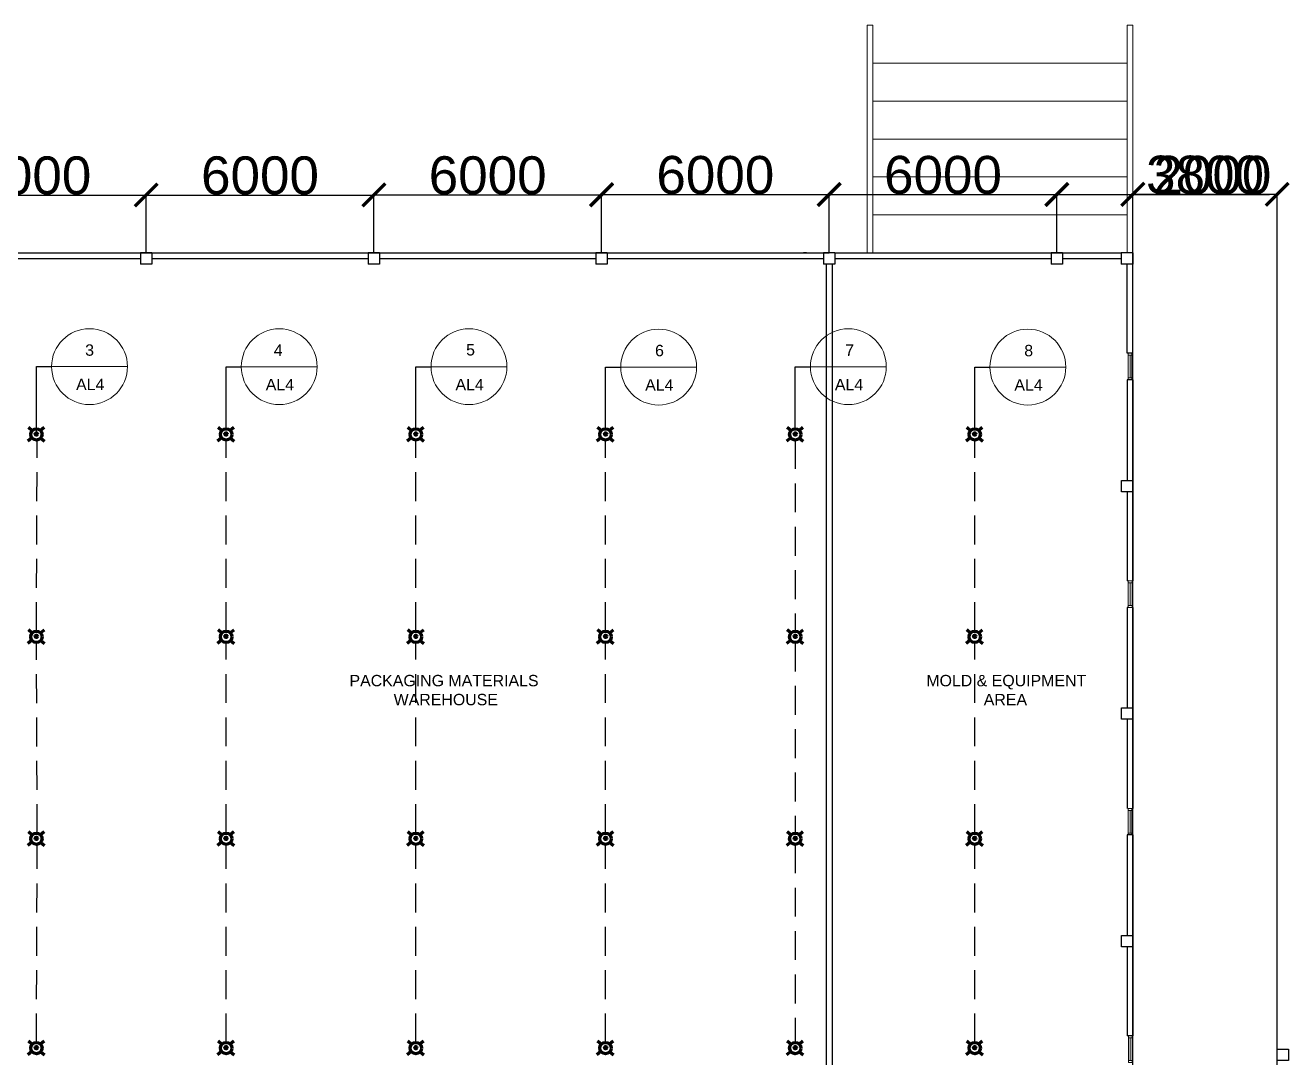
# Model space of a CAD drawing. Header units: millimetres. Extents: x 3339 to 2017737, y 4955 to 2748989.
# Drawn here: x 1303939 to 1337263, y 1562428 to 1589651 of the extents above; entities that cross this region are included whole.
import ezdxf

# ---------------------------------------------------------------- set-up
doc = ezdxf.new("R2010")
doc.units = ezdxf.units.MM
doc.header["$LTSCALE"] = 30
doc.linetypes.add('DASHEDX2', pattern=[38.1, 25.4, -12.7])
for name, color, linetype, lineweight in [('A-GLAZ', 151, 'Continuous', 13), ('LIGHTING LAYOUT', 8, 'Continuous', 30), ('LL BLK', 250, 'Continuous', 211), ('LL BLK 2', 1, 'Continuous', 30), ('LL LINE', 1, 'DASHEDX2', 30), ('PANNEL', 255, 'Continuous', 5), ('STAIR', 1, 'Continuous', 5)]:
    doc.layers.add(name, color=color, linetype=linetype, lineweight=lineweight)
doc.layers.add('POSTE', color=50, linetype='Continuous')
doc.styles.get("Standard").update_dxf_attribs({"font": 'arial.ttf'})
doc.dimstyles.new('ISO-25', dxfattribs={"dimtxt": 1000, "dimasz": 600, "dimexe": 1.25, "dimexo": 0.625, "dimtad": 1, "dimtxsty": 'Standard', "dimblk": 'ARCHTICK', "dimcen": 2.5, "dimclrd": 4, "dimadec": 0, "dimazin": 0, "dimtfac": 1, "dimtmove": 0, "dimatfit": 3, "dimfxl": 1, "dimarcsym": 0})

# ---------------------------------------------------------------- blocks, each defined once
blk = doc.blocks.new('POSTE.COM')
at = {"layer": 'POSTE'}
blk.add_lwpolyline([(-300, 300), (0, 300), (0, 0), (-300, 0)], close=True, dxfattribs=at)
blk = doc.blocks.new('WEWED')
at = {"layer": 'STAIR'}
for p, q in [((-7000, 6000), (-7000, 0)), ((-6850, 6000), (-7000, 6000)), ((-6850, 6000), (-6850, 0)), ((-150, 0), (-150, 6000)), ((-150, 6000), (0, 6000)), ((0, 0), (0, 6000)), ((-6850, 4000), (-6850, 5000)), ((-6850, 5000), (-150, 5000)), ((-6850, 3000), (-6850, 4000)), ((-6850, 4000), (-150, 4000)), ((-6850, 2000), (-6850, 3000)), ((-6850, 3000), (-150, 3000)), ((-6850, 1000), (-6850, 2000)), ((-6850, 2000), (-150, 2000)), ((-6850, 0), (-6850, 1000)), ((-6850, 1000), (-150, 1000)), ((-6850, 0), (-7000, 0)), ((-150, 0), (0, 0))]:
    blk.add_line(p, q, dxfattribs=at)
blk = doc.blocks.new('POSTE')
for p, q in [((300, 300), (0, 300)), ((300, 0), (300, 300)), ((300, 0), (300, 0))]:
    blk.add_line(p, q)
blk.add_lwpolyline([(300, 0), (0, 0), (0, 300)])
blk = doc.blocks.new('_ArchTick')
at = {"color": 0, "linetype": 'ByBlock', "const_width": 0.15}
blk.add_lwpolyline([(-0.5, -0.5), (0.5, 0.5)], dxfattribs=at)
blk = doc.blocks.new('*D213')
at = {"layer": 'Defpoints', "color": 0, "transparency": 16777216}
for p in [(1307125, 1585175), (1301125, 1583651), (1307125, 1583651)]:
    blk.add_point(p, dxfattribs=at)
at = {"layer": 'LIGHTING LAYOUT', "color": 0, "lineweight": -2, "transparency": 16777216}
for p, q in [((1301125, 1583652), (1301125, 1585176)), ((1307125, 1583652), (1307125, 1585176))]:
    blk.add_line(p, q, dxfattribs=at)
at = {"layer": 'LIGHTING LAYOUT', "color": 4, "lineweight": -2, "transparency": 16777216}
blk.add_line((1301125, 1585175), (1307125, 1585175), dxfattribs=at)
at = {"layer": 'LIGHTING LAYOUT', "color": 4, "lineweight": -2, "transparency": 16777216, "xscale": 600, "yscale": 600, "zscale": 600, "rotation": 180}
blk.add_blockref('_ArchTick', (1301125, 1585175), dxfattribs=at)
at = {"layer": 'LIGHTING LAYOUT', "color": 4, "lineweight": -2, "transparency": 16777216, "xscale": 600, "yscale": 600, "zscale": 600}
blk.add_blockref('_ArchTick', (1307125, 1585175), dxfattribs=at)
at = {"layer": 'LIGHTING LAYOUT', "color": 0, "transparency": 16777216, "insert": (1304125, 1585686), "char_height": 1000, "attachment_point": 5}
blk.add_mtext('6000', dxfattribs=at)
blk = doc.blocks.new('*D214')
at = {"layer": 'Defpoints', "color": 0, "transparency": 16777216}
for p in [(1313125, 1585175), (1307125, 1583651), (1313125, 1583651)]:
    blk.add_point(p, dxfattribs=at)
at = {"layer": 'LIGHTING LAYOUT', "color": 0, "lineweight": -2, "transparency": 16777216}
for p, q in [((1307125, 1583652), (1307125, 1585177)), ((1313125, 1583652), (1313125, 1585177))]:
    blk.add_line(p, q, dxfattribs=at)
at = {"layer": 'LIGHTING LAYOUT', "color": 4, "lineweight": -2, "transparency": 16777216}
blk.add_line((1307125, 1585175), (1313125, 1585175), dxfattribs=at)
at = {"layer": 'LIGHTING LAYOUT', "color": 4, "lineweight": -2, "transparency": 16777216, "xscale": 600, "yscale": 600, "zscale": 600, "rotation": 180}
blk.add_blockref('_ArchTick', (1307125, 1585175), dxfattribs=at)
at = {"layer": 'LIGHTING LAYOUT', "color": 4, "lineweight": -2, "transparency": 16777216, "xscale": 600, "yscale": 600, "zscale": 600}
blk.add_blockref('_ArchTick', (1313125, 1585175), dxfattribs=at)
at = {"layer": 'LIGHTING LAYOUT', "color": 0, "transparency": 16777216, "insert": (1310125, 1585687), "char_height": 1000, "attachment_point": 5}
blk.add_mtext('6000', dxfattribs=at)
blk = doc.blocks.new('*D215')
at = {"layer": 'Defpoints', "color": 0, "transparency": 16777216}
for p in [(1319125, 1585178), (1313125, 1583651), (1319125, 1583651)]:
    blk.add_point(p, dxfattribs=at)
at = {"layer": 'LIGHTING LAYOUT', "color": 0, "lineweight": -2, "transparency": 16777216}
for p, q in [((1313125, 1583652), (1313125, 1585179)), ((1319125, 1583652), (1319125, 1585179))]:
    blk.add_line(p, q, dxfattribs=at)
at = {"layer": 'LIGHTING LAYOUT', "color": 4, "lineweight": -2, "transparency": 16777216}
blk.add_line((1313125, 1585178), (1319125, 1585178), dxfattribs=at)
at = {"layer": 'LIGHTING LAYOUT', "color": 4, "lineweight": -2, "transparency": 16777216, "xscale": 600, "yscale": 600, "zscale": 600, "rotation": 180}
blk.add_blockref('_ArchTick', (1313125, 1585178), dxfattribs=at)
at = {"layer": 'LIGHTING LAYOUT', "color": 4, "lineweight": -2, "transparency": 16777216, "xscale": 600, "yscale": 600, "zscale": 600}
blk.add_blockref('_ArchTick', (1319125, 1585178), dxfattribs=at)
at = {"layer": 'LIGHTING LAYOUT', "color": 0, "transparency": 16777216, "insert": (1316125, 1585689), "char_height": 1000, "attachment_point": 5}
blk.add_mtext('6000', dxfattribs=at)
blk = doc.blocks.new('*D216')
at = {"layer": 'Defpoints', "color": 0, "transparency": 16777216}
for p in [(1325125, 1585187), (1319125, 1583651), (1325125, 1583651)]:
    blk.add_point(p, dxfattribs=at)
at = {"layer": 'LIGHTING LAYOUT', "color": 0, "lineweight": -2, "transparency": 16777216}
for p, q in [((1319125, 1583652), (1319125, 1585188)), ((1325125, 1583652), (1325125, 1585188))]:
    blk.add_line(p, q, dxfattribs=at)
at = {"layer": 'LIGHTING LAYOUT', "color": 4, "lineweight": -2, "transparency": 16777216}
blk.add_line((1319125, 1585187), (1325125, 1585187), dxfattribs=at)
at = {"layer": 'LIGHTING LAYOUT', "color": 4, "lineweight": -2, "transparency": 16777216, "xscale": 600, "yscale": 600, "zscale": 600, "rotation": 180}
blk.add_blockref('_ArchTick', (1319125, 1585187), dxfattribs=at)
at = {"layer": 'LIGHTING LAYOUT', "color": 4, "lineweight": -2, "transparency": 16777216, "xscale": 600, "yscale": 600, "zscale": 600}
blk.add_blockref('_ArchTick', (1325125, 1585187), dxfattribs=at)
at = {"layer": 'LIGHTING LAYOUT', "color": 0, "transparency": 16777216, "insert": (1322125, 1585698), "char_height": 1000, "attachment_point": 5}
blk.add_mtext('6000', dxfattribs=at)
blk = doc.blocks.new('*D217')
at = {"layer": 'Defpoints', "color": 0, "transparency": 16777216}
for p in [(1331125, 1585189), (1325125, 1583651), (1331125, 1583651)]:
    blk.add_point(p, dxfattribs=at)
at = {"layer": 'LIGHTING LAYOUT', "color": 0, "lineweight": -2, "transparency": 16777216}
for p, q in [((1325125, 1583652), (1325125, 1585190)), ((1331125, 1583652), (1331125, 1585190))]:
    blk.add_line(p, q, dxfattribs=at)
at = {"layer": 'LIGHTING LAYOUT', "color": 4, "lineweight": -2, "transparency": 16777216}
blk.add_line((1325125, 1585189), (1331125, 1585189), dxfattribs=at)
at = {"layer": 'LIGHTING LAYOUT', "color": 4, "lineweight": -2, "transparency": 16777216, "xscale": 600, "yscale": 600, "zscale": 600, "rotation": 180}
blk.add_blockref('_ArchTick', (1325125, 1585189), dxfattribs=at)
at = {"layer": 'LIGHTING LAYOUT', "color": 4, "lineweight": -2, "transparency": 16777216, "xscale": 600, "yscale": 600, "zscale": 600}
blk.add_blockref('_ArchTick', (1331125, 1585189), dxfattribs=at)
at = {"layer": 'LIGHTING LAYOUT', "color": 0, "transparency": 16777216, "insert": (1328125, 1585700), "char_height": 1000, "attachment_point": 5}
blk.add_mtext('6000', dxfattribs=at)
blk = doc.blocks.new('POSTE bot left')
at = {"layer": 'POSTE'}
blk.add_lwpolyline([(0, 300), (300, 300), (300, 0), (0, 0)], close=True, dxfattribs=at)
blk = doc.blocks.new('W1')
at = {"layer": 'A-GLAZ'}
for p, q in [((100, 650), (0, 650)), ((50, 50), (50, 650)), ((100, 50), (0, 50)), ((100, 0), (0, 0))]:
    blk.add_line(p, q, dxfattribs=at)
blk.add_lwpolyline([(100, 0), (100, 700), (0, 700), (0, 0)], dxfattribs=at)
blk = doc.blocks.new('*D230')
at = {"layer": 'Defpoints', "color": 0, "transparency": 16777216}
for p in [(1333125, 1585190), (1331125, 1583651), (1333125, 1583651)]:
    blk.add_point(p, dxfattribs=at)
at = {"layer": 'LIGHTING LAYOUT', "color": 0, "lineweight": -2, "transparency": 16777216}
for p, q in [((1331125, 1583652), (1331125, 1585191)), ((1333125, 1583652), (1333125, 1585191))]:
    blk.add_line(p, q, dxfattribs=at)
at = {"layer": 'LIGHTING LAYOUT', "color": 4, "lineweight": -2, "transparency": 16777216}
for p, q in [((1331125, 1585190), (1333125, 1585190)), ((1333125, 1585190), (1336727, 1585190))]:
    blk.add_line(p, q, dxfattribs=at)
at = {"layer": 'LIGHTING LAYOUT', "color": 4, "lineweight": -2, "transparency": 16777216, "xscale": 600, "yscale": 600, "zscale": 600, "rotation": 180}
blk.add_blockref('_ArchTick', (1331125, 1585190), dxfattribs=at)
at = {"layer": 'LIGHTING LAYOUT', "color": 4, "lineweight": -2, "transparency": 16777216, "xscale": 600, "yscale": 600, "zscale": 600}
blk.add_blockref('_ArchTick', (1333125, 1585190), dxfattribs=at)
at = {"layer": 'LIGHTING LAYOUT', "color": 0, "transparency": 16777216, "insert": (1335226, 1585701), "char_height": 1000, "attachment_point": 5}
blk.add_mtext('2000', dxfattribs=at)
blk = doc.blocks.new('*D231')
at = {"layer": 'Defpoints', "color": 0, "transparency": 16777216}
for p in [(1336931, 1585194), (1333131, 1559651), (1336931, 1559651)]:
    blk.add_point(p, dxfattribs=at)
at = {"layer": 'LIGHTING LAYOUT', "color": 0, "lineweight": -2, "transparency": 16777216}
for p, q in [((1333131, 1559652), (1333131, 1585195)), ((1336931, 1559652), (1336931, 1585195))]:
    blk.add_line(p, q, dxfattribs=at)
at = {"layer": 'LIGHTING LAYOUT', "color": 4, "lineweight": -2, "transparency": 16777216}
blk.add_line((1333131, 1585194), (1336931, 1585194), dxfattribs=at)
at = {"layer": 'LIGHTING LAYOUT', "color": 4, "lineweight": -2, "transparency": 16777216, "xscale": 600, "yscale": 600, "zscale": 600, "rotation": 180}
blk.add_blockref('_ArchTick', (1333131, 1585194), dxfattribs=at)
at = {"layer": 'LIGHTING LAYOUT', "color": 4, "lineweight": -2, "transparency": 16777216, "xscale": 600, "yscale": 600, "zscale": 600}
blk.add_blockref('_ArchTick', (1336931, 1585194), dxfattribs=at)
at = {"layer": 'LIGHTING LAYOUT', "color": 0, "transparency": 16777216, "insert": (1335031, 1585706), "char_height": 1000, "attachment_point": 5}
blk.add_mtext('3800', dxfattribs=at)
blk = doc.blocks.new('L')
at = {"layer": 'LL BLK'}
h = blk.add_hatch(color=256, dxfattribs=at)
h.dxf.hatch_style = 1
h.paths.add_polyline_path([(-30, 0, 1), (30, 0, 1)])
for centre, radius in [((0, -10), 150), ((0, 0), 30)]:
    blk.add_circle(centre, radius, dxfattribs=at)

msp = doc.modelspace()

# ---------------------------------------------------------------- linework, layer by layer
at = {"layer": 'LIGHTING LAYOUT', "transparency": 33554585}
for p, q in [((1301125.321, 1583651.263), (1306975.321, 1583651.263)), ((1306975.321, 1583651.263), (1307125.321, 1583651.263)), ((1307125.321, 1583651.263), (1313125.321, 1583651.263)), ((1307125.321, 1583651.263), (1312975.321, 1583651.263)), ((1313125.321, 1583651.263), (1318975.321, 1583651.263)), ((1318975.321, 1583651.263), (1319125.321, 1583651.263)), ((1319125.321, 1583651.263), (1324975.321, 1583651.263)), ((1324525.321, 1583651.263), (1324450.321, 1583651.263)), ((1324975.321, 1583651.263), (1325125.321, 1583651.263)), ((1325275.321, 1583651.263), (1330975.321, 1583651.263)), ((1330975.321, 1583651.263), (1332733.82, 1583651.263)), ((1330975.321, 1583651.263), (1331125.321, 1583651.263)), ((1331125.321, 1583651.263), (1332825.321, 1583651.263)), ((1301275.321, 1583501.263), (1306975.321, 1583501.263)), ((1307275.321, 1583501.263), (1312975.321, 1583501.263)), ((1313275.321, 1583501.263), (1318975.321, 1583501.263)), ((1319275.321, 1583501.263), (1324975.321, 1583501.263)), ((1325050.321, 1583351.263), (1325050.321, 1559652.125)), ((1325200.321, 1583351.263), (1325200.321, 1559652.125)), ((1325275.321, 1583501.263), (1330975.321, 1583501.263)), ((1331275.321, 1583501.263), (1332733.82, 1583501.263)), ((1332733.82, 1583501.263), (1332825.321, 1583501.263)), ((1332981.434, 1583201.263), (1332981.434, 1583351.263)), ((1333125.321, 1583201.263), (1333125.321, 1583351.263)), ((1332981.434, 1583051.263), (1332981.434, 1583201.263)), ((1332981.434, 1581001.263), (1332981.434, 1583051.263)), ((1333125.004, 1583201.263), (1333125.321, 1583201.263)), ((1333129.959, 1581001.263), (1333125.321, 1583201.263)), ((1333131.434, 1581001.263), (1332981.434, 1581001.263)), ((1332981.434, 1580301.263), (1332981.434, 1577651.263)), ((1333131.434, 1580301.263), (1332981.434, 1580301.263)), ((1333131.434, 1580301.263), (1333131.434, 1575001.263)), ((1333131.434, 1577651.263), (1333131.434, 1580301.263)), ((1332831.434, 1577351.263), (1332831.434, 1577651.263)), ((1332981.434, 1577351.263), (1332981.434, 1575001.263)), ((1333009.463, 1575001.263), (1332981.434, 1575001.263)), ((1333131.434, 1575001.263), (1333109.463, 1575001.263)), ((1332981.434, 1574301.263), (1332981.434, 1571651.263)), ((1333009.463, 1574301.263), (1332981.434, 1574301.263)), ((1333131.434, 1574301.263), (1333109.463, 1574301.263)), ((1333131.434, 1574301.263), (1333131.434, 1569001.263)), ((1333131.434, 1571651.263), (1333131.434, 1574301.263)), ((1332981.434, 1571351.263), (1332981.434, 1569001.263)), ((1332981.434, 1568301.263), (1332981.434, 1565651.263)), ((1333131.434, 1568301.263), (1332981.434, 1568301.263)), ((1333131.434, 1568301.263), (1333131.434, 1563001.263)), ((1333131.434, 1565651.263), (1333131.434, 1568301.263)), ((1332831.434, 1565351.263), (1332831.434, 1565651.263)), ((1332981.434, 1565351.263), (1332981.434, 1563001.263)), ((1333131.434, 1563001.263), (1332981.434, 1563001.263))]:
    msp.add_line(p, q, dxfattribs=at)
at = {"layer": 'LL BLK'}
for p, q in [((1304021.712, 1579054.118), (1304121.673, 1578966.057)), ((1304431.712, 1579044.118), (1304340.307, 1578967.593)), ((1309021.566, 1579054.118), (1309121.527, 1578966.057)), ((1309431.566, 1579044.118), (1309340.161, 1578967.593)), ((1314021.566, 1579054.118), (1314121.527, 1578966.057)), ((1314431.566, 1579044.118), (1314340.161, 1578967.593)), ((1319021.566, 1579054.118), (1319121.527, 1578966.057)), ((1319431.566, 1579044.118), (1319340.161, 1578967.593)), ((1324021.566, 1579054.118), (1324121.527, 1578966.057)), ((1324431.566, 1579044.118), (1324340.161, 1578967.593)), ((1328751.643, 1579054.118), (1328851.605, 1578966.057)), ((1329161.643, 1579044.118), (1329070.238, 1578967.593)), ((1304110.754, 1578775.41), (1304001.712, 1578684.118)), ((1304206.898, 1578890.978), (1304251.566, 1578851.628)), ((1304231.643, 1578876.619), (1304207.499, 1578856.405)), ((1304254.134, 1578854.187), (1304209.161, 1578893.904)), ((1304210.499, 1578852.905), (1304231.712, 1578874.118)), ((1304231.712, 1578874.118), (1304252.925, 1578895.332)), ((1304231.712, 1578874.118), (1304254.134, 1578854.187)), ((1304253.406, 1578894.839), (1304247.426, 1578889.833)), ((1304346.711, 1578767.81), (1304441.712, 1578684.118)), ((1309110.608, 1578775.41), (1309001.566, 1578684.118)), ((1309346.565, 1578767.81), (1309441.566, 1578684.118)), ((1314110.608, 1578775.41), (1314001.566, 1578684.118)), ((1314346.565, 1578767.81), (1314441.566, 1578684.118)), ((1319110.608, 1578775.41), (1319001.566, 1578684.118)), ((1319346.565, 1578767.81), (1319441.566, 1578684.118)), ((1324110.608, 1578775.41), (1324001.566, 1578684.118)), ((1324346.565, 1578767.81), (1324441.566, 1578684.118)), ((1328840.686, 1578775.41), (1328731.643, 1578684.118)), ((1329076.642, 1578767.81), (1329171.643, 1578684.118)), ((1304021.781, 1573716.187), (1304121.742, 1573628.126)), ((1304431.781, 1573706.187), (1304340.376, 1573629.662)), ((1309021.635, 1573716.187), (1309121.596, 1573628.126)), ((1309431.635, 1573706.187), (1309340.23, 1573629.662)), ((1314021.635, 1573716.187), (1314121.596, 1573628.126)), ((1314431.635, 1573706.187), (1314340.23, 1573629.662)), ((1319021.635, 1573716.187), (1319121.596, 1573628.126)), ((1319431.635, 1573706.187), (1319340.23, 1573629.662)), ((1324021.635, 1573716.187), (1324121.596, 1573628.126)), ((1324431.635, 1573706.187), (1324340.23, 1573629.662)), ((1328751.712, 1573716.187), (1328851.673, 1573628.126)), ((1329161.712, 1573706.187), (1329070.307, 1573629.662)), ((1304110.823, 1573437.478), (1304001.781, 1573346.187)), ((1304346.779, 1573429.879), (1304441.781, 1573346.187)), ((1309110.677, 1573437.478), (1309001.635, 1573346.187)), ((1309346.633, 1573429.879), (1309441.635, 1573346.187)), ((1314110.677, 1573437.478), (1314001.635, 1573346.187)), ((1314346.633, 1573429.879), (1314441.635, 1573346.187)), ((1319110.677, 1573437.478), (1319001.635, 1573346.187)), ((1319346.633, 1573429.879), (1319441.635, 1573346.187)), ((1324110.677, 1573437.478), (1324001.635, 1573346.187)), ((1324346.633, 1573429.879), (1324441.635, 1573346.187)), ((1328840.754, 1573437.478), (1328731.712, 1573346.187)), ((1329076.711, 1573429.879), (1329171.712, 1573346.187)), ((1304021.712, 1568393.118), (1304121.673, 1568305.057)), ((1304431.712, 1568383.118), (1304340.307, 1568306.593)), ((1309021.566, 1568393.118), (1309121.527, 1568305.057)), ((1309431.566, 1568383.118), (1309340.161, 1568306.593)), ((1314021.566, 1568393.118), (1314121.527, 1568305.057)), ((1314431.566, 1568383.118), (1314340.161, 1568306.593)), ((1319021.566, 1568393.118), (1319121.527, 1568305.057)), ((1319431.566, 1568383.118), (1319340.161, 1568306.593)), ((1324021.566, 1568393.118), (1324121.527, 1568305.057)), ((1324431.566, 1568383.118), (1324340.161, 1568306.593)), ((1328751.643, 1568393.118), (1328851.605, 1568305.057)), ((1329161.643, 1568383.118), (1329070.238, 1568306.593)), ((1304110.754, 1568114.41), (1304001.712, 1568023.118)), ((1304254.134, 1568193.187), (1304209.161, 1568232.904)), ((1304210.499, 1568191.905), (1304231.712, 1568213.118)), ((1304231.712, 1568213.118), (1304252.925, 1568234.332)), ((1304231.712, 1568213.118), (1304254.134, 1568193.187)), ((1304346.711, 1568106.81), (1304441.712, 1568023.118)), ((1309110.608, 1568114.41), (1309001.566, 1568023.118)), ((1309231.566, 1568212.989), (1309209.015, 1568232.904)), ((1309210.353, 1568191.905), (1309231.566, 1568213.118)), ((1309231.566, 1568213.118), (1309252.779, 1568234.332)), ((1309231.566, 1568213.118), (1309253.988, 1568193.187)), ((1309346.565, 1568106.81), (1309441.566, 1568023.118)), ((1314110.608, 1568114.41), (1314001.566, 1568023.118)), ((1314231.566, 1568212.989), (1314209.015, 1568232.904)), ((1314231.497, 1568213.05), (1314231.566, 1568213.118)), ((1314231.566, 1568213.118), (1314252.779, 1568234.332)), ((1314346.565, 1568106.81), (1314441.566, 1568023.118)), ((1319110.608, 1568114.41), (1319001.566, 1568023.118)), ((1319210.353, 1568191.905), (1319231.566, 1568213.118)), ((1319231.566, 1568212.989), (1319231.497, 1568213.05)), ((1319346.565, 1568106.81), (1319441.566, 1568023.118)), ((1324110.608, 1568114.41), (1324001.566, 1568023.118)), ((1324253.988, 1568193.187), (1324209.015, 1568232.904)), ((1324210.353, 1568191.905), (1324231.566, 1568213.118)), ((1324231.566, 1568213.118), (1324252.779, 1568234.332)), ((1324231.566, 1568213.118), (1324253.988, 1568193.187)), ((1324346.565, 1568106.81), (1324441.566, 1568023.118)), ((1328840.686, 1568114.41), (1328731.643, 1568023.118)), ((1328940.43, 1568191.905), (1328961.643, 1568213.118)), ((1328961.643, 1568212.989), (1328961.574, 1568213.05)), ((1329076.642, 1568106.81), (1329171.643, 1568023.118)), ((1304021.712, 1562872.621), (1304121.673, 1562784.56)), ((1304206.898, 1562709.481), (1304251.566, 1562670.131)), ((1304253.406, 1562713.342), (1304207.499, 1562674.908)), ((1304254.134, 1562672.69), (1304209.161, 1562712.407)), ((1304210.499, 1562671.408), (1304231.712, 1562692.621)), ((1304231.712, 1562692.621), (1304252.925, 1562713.835)), ((1304231.712, 1562692.621), (1304254.134, 1562672.69)), ((1304431.712, 1562862.621), (1304340.307, 1562786.096)), ((1309021.566, 1562872.621), (1309121.527, 1562784.56)), ((1309206.752, 1562709.481), (1309251.42, 1562670.131)), ((1309253.26, 1562713.342), (1309207.353, 1562674.908)), ((1309253.988, 1562672.69), (1309209.015, 1562712.407)), ((1309210.353, 1562671.408), (1309231.566, 1562692.621)), ((1309231.566, 1562692.621), (1309252.779, 1562713.835)), ((1309231.566, 1562692.621), (1309253.988, 1562672.69)), ((1309431.566, 1562862.621), (1309340.161, 1562786.096)), ((1314021.566, 1562872.621), (1314121.527, 1562784.56)), ((1314206.752, 1562709.481), (1314251.42, 1562670.131)), ((1314231.566, 1562695.18), (1314207.353, 1562674.908)), ((1314253.988, 1562672.69), (1314209.015, 1562712.407)), ((1314210.353, 1562671.408), (1314231.566, 1562692.621)), ((1314231.566, 1562692.621), (1314252.779, 1562713.835)), ((1314231.566, 1562692.621), (1314253.988, 1562672.69)), ((1314253.26, 1562713.342), (1314247.28, 1562708.336)), ((1314431.566, 1562862.621), (1314340.161, 1562786.096)), ((1319021.566, 1562872.621), (1319121.527, 1562784.56)), ((1319206.752, 1562709.481), (1319251.42, 1562670.131)), ((1319227.167, 1562691.497), (1319207.353, 1562674.908)), ((1319253.988, 1562672.69), (1319209.015, 1562712.407)), ((1319210.353, 1562671.408), (1319231.566, 1562692.621)), ((1319231.566, 1562695.18), (1319230.004, 1562693.872)), ((1319231.566, 1562692.621), (1319253.988, 1562672.69)), ((1319247.28, 1562708.336), (1319252.779, 1562713.835)), ((1319253.26, 1562713.342), (1319247.28, 1562708.336)), ((1319431.566, 1562862.621), (1319340.161, 1562786.096)), ((1324021.566, 1562872.621), (1324121.527, 1562784.56)), ((1324206.752, 1562709.481), (1324251.42, 1562670.131)), ((1324253.26, 1562713.342), (1324207.353, 1562674.908)), ((1324253.988, 1562672.69), (1324209.015, 1562712.407)), ((1324210.353, 1562671.408), (1324231.566, 1562692.621)), ((1324231.566, 1562692.621), (1324252.779, 1562713.835)), ((1324231.566, 1562692.621), (1324253.988, 1562672.69)), ((1324431.566, 1562862.621), (1324340.161, 1562786.096)), ((1328751.643, 1562872.621), (1328851.605, 1562784.56)), ((1328936.829, 1562709.481), (1328981.497, 1562670.131)), ((1328957.244, 1562691.497), (1328937.431, 1562674.908)), ((1328984.066, 1562672.69), (1328939.092, 1562712.407)), ((1328940.43, 1562671.408), (1328961.643, 1562692.621)), ((1328961.643, 1562695.18), (1328960.081, 1562693.872)), ((1328961.643, 1562692.621), (1328984.066, 1562672.69)), ((1328977.358, 1562708.336), (1328982.856, 1562713.835)), ((1328983.338, 1562713.342), (1328977.358, 1562708.336)), ((1329161.643, 1562862.621), (1329070.238, 1562786.096)), ((1304110.754, 1562593.913), (1304001.712, 1562502.621)), ((1304346.711, 1562586.313), (1304441.712, 1562502.621)), ((1309110.608, 1562593.913), (1309001.566, 1562502.621)), ((1309346.565, 1562586.313), (1309441.566, 1562502.621)), ((1314110.608, 1562593.913), (1314001.566, 1562502.621)), ((1314346.565, 1562586.313), (1314441.566, 1562502.621)), ((1319110.608, 1562593.913), (1319001.566, 1562502.621)), ((1319346.565, 1562586.313), (1319441.566, 1562502.621)), ((1324110.608, 1562593.913), (1324001.566, 1562502.621)), ((1324346.565, 1562586.313), (1324441.566, 1562502.621)), ((1328840.686, 1562593.913), (1328731.643, 1562502.621)), ((1329076.642, 1562586.313), (1329171.643, 1562502.621))]:
    msp.add_line(p, q, dxfattribs=at)
at = {"layer": 'LL BLK 2'}
for p, q in [((1304231.643, 1580651.263), (1304631.643, 1580651.263)), ((1304231.712, 1578874.118), (1304231.643, 1580651.263)), ((1309231.566, 1579014.118), (1309231.566, 1580648.762)), ((1309231.566, 1580648.762), (1309631.566, 1580648.762)), ((1314231.566, 1579014.118), (1314231.566, 1580648.762)), ((1314231.566, 1580648.762), (1314631.566, 1580648.762)), ((1319231.566, 1579014.118), (1319231.566, 1580638.762)), ((1319231.566, 1580638.762), (1319631.566, 1580638.762)), ((1324231.566, 1580648.762), (1324631.566, 1580648.762)), ((1324231.566, 1579014.118), (1324231.566, 1580648.762)), ((1328961.643, 1579014.118), (1328961.643, 1580638.762)), ((1328961.643, 1580638.762), (1329361.643, 1580638.762))]:
    msp.add_line(p, q, dxfattribs=at)
at = {"layer": 'LL LINE'}
for p, q in [((1304232.302, 1573676.186), (1304251.059, 1578715.371)), ((1309231.633, 1573676.187), (1309231.568, 1578714.118)), ((1314231.633, 1573676.187), (1314231.568, 1578714.118)), ((1319231.633, 1573676.187), (1319231.568, 1578714.118)), ((1324231.568, 1578714.118), (1324231.633, 1573676.187)), ((1328961.71, 1573676.187), (1328961.645, 1578714.118)), ((1304253.472, 1568351.532), (1304232.45, 1573376.189)), ((1309231.568, 1568353.118), (1309231.633, 1573376.187)), ((1314231.568, 1568353.118), (1314231.633, 1573376.187)), ((1319231.568, 1568353.118), (1319231.633, 1573376.187)), ((1324231.633, 1573376.187), (1324231.568, 1568353.118)), ((1328961.645, 1568353.118), (1328961.71, 1573376.187)), ((1304232.283, 1562832.62), (1304253.57, 1568054.719)), ((1309231.566, 1562832.621), (1309231.566, 1568053.118)), ((1314231.566, 1562832.621), (1314231.566, 1568053.118)), ((1319231.566, 1562832.621), (1319231.566, 1568053.118)), ((1324231.521, 1568053.118), (1324230.043, 1562832.614)), ((1328961.643, 1562832.621), (1328961.643, 1568053.118))]:
    msp.add_line(p, q, dxfattribs=at)
at = {"layer": 'PANNEL'}
for p, q in [((1305631.643, 1580651.263), (1304631.643, 1580651.263)), ((1305631.643, 1580651.263), (1306631.643, 1580651.263)), ((1310631.566, 1580648.762), (1309631.566, 1580648.762)), ((1310631.566, 1580648.762), (1311631.566, 1580648.762)), ((1315631.566, 1580648.762), (1314631.566, 1580648.762)), ((1315631.566, 1580648.762), (1316631.566, 1580648.762)), ((1320631.566, 1580638.762), (1319631.566, 1580638.762)), ((1320631.566, 1580638.762), (1321631.566, 1580638.762)), ((1325631.566, 1580648.762), (1324631.566, 1580648.762)), ((1325631.566, 1580648.762), (1326631.566, 1580648.762)), ((1330361.643, 1580638.762), (1329361.643, 1580638.762)), ((1330361.643, 1580638.762), (1331361.643, 1580638.762))]:
    msp.add_line(p, q, dxfattribs=at)
for centre in [(1305631.643, 1580651.263), (1310631.566, 1580648.762), (1315631.566, 1580648.762), (1320631.566, 1580638.762), (1325631.566, 1580648.762), (1330361.643, 1580638.762)]:
    msp.add_circle(centre, 1000, dxfattribs=at)

# ---------------------------------------------------------------- block references
at = {"layer": 'LIGHTING LAYOUT', "transparency": 33554585}
for name, p in [('WEWED', (1333125.321, 1583651.263)), ('POSTE bot left', (1332831.434, 1577351.263)), ('POSTE bot left', (1332831.434, 1571351.263)), ('POSTE bot left', (1332831.434, 1565351.263)), ('POSTE.COM', (1337231.433, 1562353.979))]:
    msp.add_blockref(name, p, dxfattribs=at)
at = {"layer": 'LIGHTING LAYOUT', "transparency": 33554585, "xscale": -1, "rotation": 180}
for p in [(1306975.321, 1583651.263), (1312975.321, 1583651.263), (1318975.321, 1583651.263), (1324975.321, 1583651.263), (1330975.321, 1583651.263), (1332825.321, 1583651.263)]:
    msp.add_blockref('POSTE', p, dxfattribs=at)
at = {"layer": 'LIGHTING LAYOUT', "transparency": 33554585, "rotation": 180}
for p in [(1333106.287, 1581001.263), (1333109.463, 1575001.263), (1333106.243, 1569001.263), (1333110.597, 1563001.263)]:
    msp.add_blockref('W1', p, dxfattribs=at)
at = {"layer": 'LL BLK'}
for p in [(1304231.712, 1578874.118), (1309231.566, 1578874.118), (1314231.566, 1578874.118), (1319231.566, 1578874.118), (1324231.566, 1578874.118), (1328961.643, 1578874.118), (1304231.781, 1573536.187), (1309231.635, 1573536.187), (1314231.635, 1573536.187), (1319231.635, 1573536.187), (1324231.635, 1573536.187), (1328961.712, 1573536.187), (1304231.712, 1568213.118), (1309231.566, 1568213.118), (1314231.566, 1568213.118), (1319231.566, 1568213.118), (1324231.566, 1568213.118), (1328961.643, 1568213.118), (1304231.712, 1562692.621), (1309231.566, 1562692.621), (1314231.566, 1562692.621), (1319231.566, 1562692.621), (1324231.566, 1562692.621), (1328961.643, 1562692.621)]:
    msp.add_blockref('L', p, dxfattribs=at)

# ---------------------------------------------------------------- texts
at = {"layer": 'LIGHTING LAYOUT', "transparency": 33554585, "char_height": 300, "attachment_point": 1}
for s, insert in [('PACKAGING MATERIALS \\P          WAREHOUSE', (1312483.32, 1572522.191)), ('MOLD & EQUIPMENT\\P             AREA', (1327686.139, 1572522.191))]:
    msp.add_mtext_dynamic_manual_height_columns(s, width=5964.3601, gutter_width=1500, heights=[0], dxfattribs=dict(at, insert=insert))
at = {"layer": 'PANNEL', "char_height": 300, "attachment_point": 1}
for s, width, heights, insert in [('3 ', 736.07443, [0], (1305517.016, 1581237.249)), ('4', 736.07443, [0], (1310486.939, 1581234.749)), ('5', 736.07443, [0], (1315556.939, 1581244.749)), ('6', 736.07443, [0], (1320536.939, 1581224.749)), ('7', 736.07443, [0], (1325546.939, 1581234.749)), ('8', 736.07443, [0], (1330267.016, 1581224.749)), ('AL4', 649.62746, [310.232], (1305276.706, 1580330.867)), ('AL4', 649.62746, [310.232], (1310276.628, 1580328.366)), ('AL4', 649.62746, [310.232], (1315276.628, 1580328.366)), ('AL4', 649.62746, [310.232], (1320276.628, 1580318.366)), ('AL4', 649.62746, [310.232], (1325276.628, 1580328.366)), ('AL4', 649.62746, [310.232], (1330006.706, 1580318.366))]:
    msp.add_mtext_dynamic_manual_height_columns(s, width=width, gutter_width=1500, heights=heights, dxfattribs=dict(at, insert=insert))

# ---------------------------------------------------------------- dimensions: what is measured, and where the dimension line sits
at = {"layer": 'LIGHTING LAYOUT', "transparency": 33554585}
for base, p1, p2, picture, middle in [((1307125.321, 1585174.606), (1301125.321, 1583651.263), (1307125.321, 1583651.263), '*D213', (1304125.321, 1585685.804)), ((1313125.321, 1585175.324), (1307125.321, 1583651.263), (1313125.321, 1583651.263), '*D214', (1310125.321, 1585686.522)), ((1319125.321, 1585178.069), (1313125.321, 1583651.263), (1319125.321, 1583651.263), '*D215', (1316125.321, 1585689.267)), ((1325125.321, 1585187.055), (1319125.321, 1583651.263), (1325125.321, 1583651.263), '*D216', (1322125.321, 1585698.253)), ((1331125.321, 1585188.748), (1325125.321, 1583651.263), (1331125.321, 1583651.263), '*D217', (1328125.321, 1585699.946)), ((1333125.321, 1585189.998), (1331125.321, 1583651.263), (1333125.321, 1583651.263), '*D230', (1335225.946, 1585701.196)), ((1336931.434, 1585194.092), (1333131.434, 1559651.263), (1336931.434, 1559651.263), '*D231', (1335031.434, 1585705.631))]:
    dim = msp.add_linear_dim(base=base, p1=p1, p2=p2, dimstyle='ISO-25', dxfattribs=at)
    dim.commit()
    dim.dimension.update_dxf_attribs({"geometry": picture, "text_midpoint": middle})

doc.saveas('drawing.dxf')
